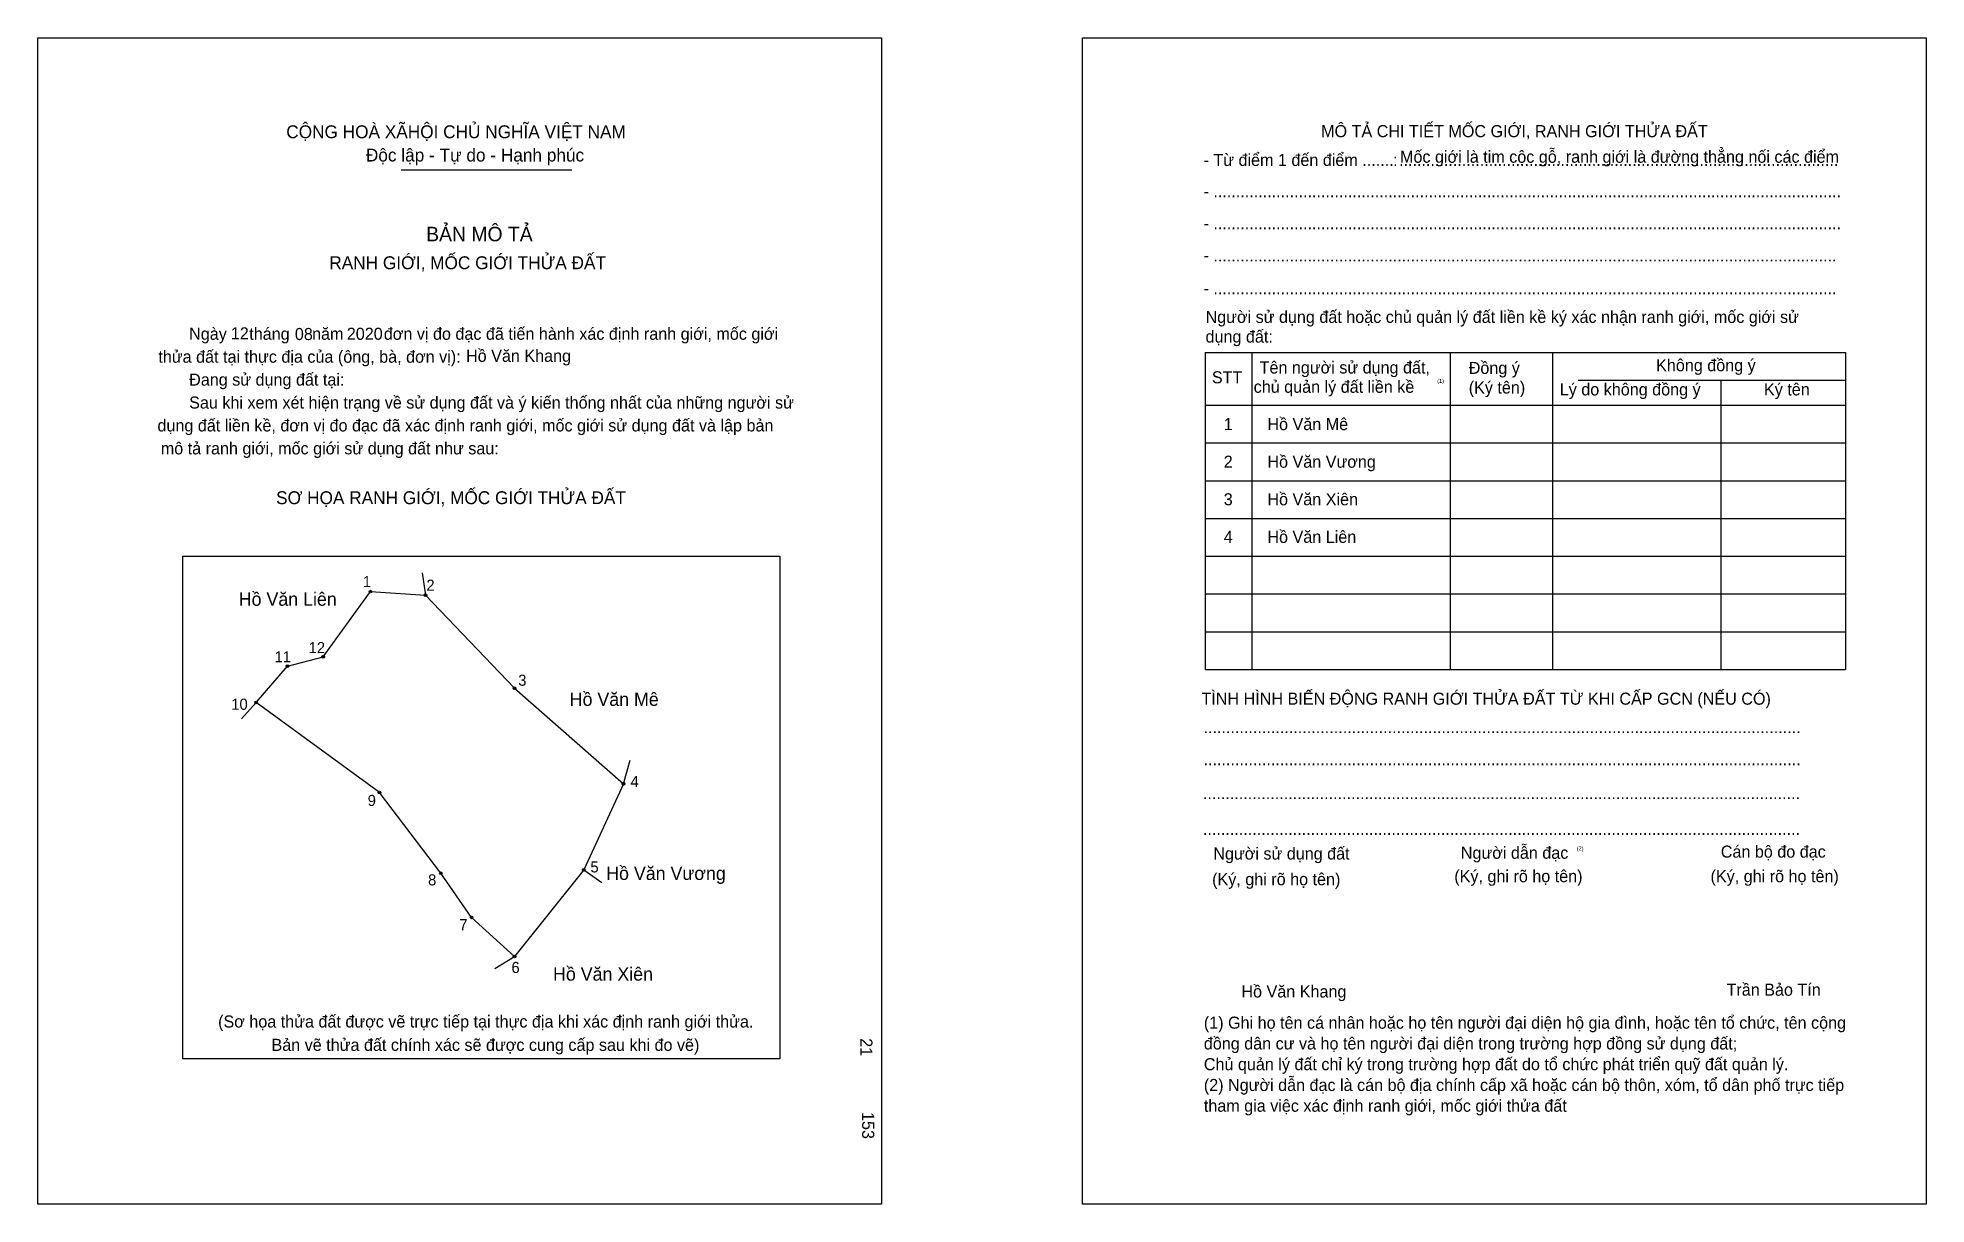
# Model space of a CAD drawing. Extents: x 549068 to 549735, y 1825213 to 1825625.
import ezdxf

# ---------------------------------------------------------------- set-up
doc = ezdxf.new("R2010")
doc.units = 0
for name, color, linetype in [('bmtKhungInTrang1', 7, 'Continuous'), ('bmtKhungInTrang2', 7, 'Continuous'), ('bmtNoiDung', 7, 'Continuous'), ('bmtTemplate', 7, 'Continuous'), ('CanhThua', 7, 'Continuous'), ('MocDinhThua', 7, 'Continuous'), ('RauThua', 7, 'Continuous'), ('SoHieuDinhThua', 7, 'Continuous'), ('TenChuLanCan', 7, 'Continuous')]:
    doc.layers.add(name, color=color, linetype=linetype)

msp = doc.modelspace()

# ---------------------------------------------------------------- linework, layer by layer
at = {"layer": 'bmtKhungInTrang1'}
msp.add_lwpolyline([(549068.38, 1825624.86), (549366.31, 1825624.86), (549366.31, 1825212.8), (549068.38, 1825212.8)], close=True, dxfattribs=at)
at = {"layer": 'bmtKhungInTrang2'}
msp.add_lwpolyline([(549437.36, 1825624.86), (549735.28, 1825624.86), (549735.28, 1825212.8), (549437.36, 1825212.8)], close=True, dxfattribs=at)
at = {"layer": 'bmtTemplate'}
for p, q in [((549196.77, 1825578.16), (549257.02, 1825578.16)), ((549497.12, 1825513.72), (549497.12, 1825401.7)), ((549567.21, 1825513.72), (549567.21, 1825401.7)), ((549603.26, 1825513.85), (549603.26, 1825401.7)), ((549706.76, 1825513.72), (549706.76, 1825401.7)), ((549612.41, 1825503.85), (549706.76, 1825503.85)), ((549480.78, 1825495.05), (549706.76, 1825495.05)), ((549480.78, 1825481.71), (549706.76, 1825481.71)), ((549480.78, 1825468.38), (549706.76, 1825468.38)), ((549480.78, 1825455.04), (549706.76, 1825455.04)), ((549480.78, 1825441.71), (549706.76, 1825441.71)), ((549480.78, 1825428.37), (549706.76, 1825428.37)), ((549480.78, 1825415.03), (549706.76, 1825415.03)), ((549480.78, 1825401.7), (549706.76, 1825401.7))]:
    msp.add_line(p, q, dxfattribs=at)
for points in [[(549480.64, 1825513.72), (549706.76, 1825513.72)], [(549480.64, 1825513.72), (549480.64, 1825401.7)], [(549662.77, 1825503.72), (549662.77, 1825401.7)]]:
    msp.add_lwpolyline(points, dxfattribs=at)
msp.add_lwpolyline([(549119.64, 1825264.12), (549119.64, 1825441.69), (549330.45, 1825441.69), (549330.45, 1825264.12)], close=True, dxfattribs=at)
at = {"layer": 'CanhThua'}
for p, q in [((549169.14, 1825406.2), (549185.84, 1825429.2)), ((549185.84, 1825429.2), (549205.33, 1825427.92)), ((549205.33, 1825427.92), (549236.74, 1825395.07)), ((549145.47, 1825390.09), (549156.6, 1825402.86)), ((549156.6, 1825402.86), (549169.14, 1825406.2)), ((549236.74, 1825395.07), (549275.26, 1825361.32)), ((549189.03, 1825358.24), (549145.47, 1825390.09)), ((549275.26, 1825361.32), (549261.17, 1825330.95)), ((549210.78, 1825329.7), (549189.03, 1825358.24)), ((549221.6, 1825314.14), (549210.78, 1825329.7)), ((549261.17, 1825330.95), (549236.75, 1825300.35)), ((549236.75, 1825300.35), (549221.6, 1825314.14))]:
    msp.add_line(p, q, dxfattribs=at)
at = {"layer": 'MocDinhThua'}
for centre in [(549185.84, 1825429.2), (549205.33, 1825427.92), (549156.6, 1825402.86), (549169.14, 1825406.2), (549236.74, 1825395.07), (549145.47, 1825390.09), (549275.26, 1825361.32), (549189.03, 1825358.24), (549210.78, 1825329.7), (549261.17, 1825330.95), (549221.6, 1825314.14), (549236.75, 1825300.35)]:
    msp.add_circle(centre, 0.47, dxfattribs=at)
at = {"layer": 'RauThua'}
for p, q in [((549204.15, 1825435.85), (549205.33, 1825427.92)), ((549140.34, 1825384.22), (549145.47, 1825390.09)), ((549275.26, 1825361.32), (549277.61, 1825369.67)), ((549261.17, 1825330.95), (549267.57, 1825326.51)), ((549261.17, 1825330.95), (549267.57, 1825326.51)), ((549229.82, 1825296.06), (549236.75, 1825300.35))]:
    msp.add_line(p, q, dxfattribs=at)

# ---------------------------------------------------------------- texts
at = {"layer": 'bmtNoiDung'}
for s, height, p in [('12', 4.263, (549136.56, 1825518.31)), ('08', 4.263, (549159.17, 1825518.08)), ('2020', 4.263, (549177.51, 1825518.17)), ('Hồ Văn Khang', 4.2628, (549219.62, 1825510.38)), ('1', 4.26, (549487.2, 1825486.25)), ('Hồ Văn Mê ', 4.263, (549502.62, 1825486.25)), ('2', 4.26, (549487.2, 1825472.98)), ('Hồ Văn Vương ', 4.2628, (549502.62, 1825472.98)), ('3', 4.26, (549487.2, 1825459.7)), ('Hồ Văn Xiên ', 4.2628, (549502.62, 1825459.7)), ('4', 4.26, (549487.2, 1825446.43)), ('Hồ Văn Liên ', 4.2628, (549502.62, 1825446.43)), ('Hồ Văn Khang', 4.2628, (549493.44, 1825285.83))]:
    msp.add_text(s, height=height, dxfattribs=at).set_placement(p)
for s, p in [('21', (549358.89, 1825271.45)), ('153', (549359.5, 1825245.37))]:
    msp.add_text(s, height=4.263, rotation=270, dxfattribs=at).set_placement(p)
at = {"layer": 'bmtTemplate'}
for s, height, p in [('CỘNG HOÀ XÃHỘI CHỦ NGHĨA VIỆT NAM', 4.547, (549156.14, 1825589.38)), ('MÔ TẢ CHI TIẾT MỐC GIỚI, RANH GIỚI THỬA ĐẤT', 4.2611, (549521.59, 1825589.74)), ('Độc lập - Tự do - Hạnh phúc', 4.547, (549184.26, 1825581.15)), ('- Từ điểm 1 đến điểm .......', 4.2611, (549480.06, 1825579.58)), (':', 4.26, (549547.01, 1825579.58)), ('Mốc giới là tim cộc gỗ, ranh giới là đường thẳng nối các điểm', 4.2611, (549549.46, 1825580.71)), ('..................................................................................................', 4.2611, (549549.11, 1825579.58)), ('- ............................................................................................................................................', 4.26115, (549480.06, 1825568.53)), ('BẢN MÔ TẢ', 5.115, (549205.54, 1825552.97)), ('- ............................................................................................................................................', 4.26115, (549480.06, 1825557.2)), ('RANH GIỚI, MỐC GIỚI THỬA ĐẤT', 4.547, (549171.34, 1825543.11)), ('- ...........................................................................................................................................', 4.26115, (549480.06, 1825545.86)), ('- ...........................................................................................................................................', 4.26115, (549480.06, 1825534.26)), ('Người sử dụng đất hoặc chủ quản lý đất liền kề ký xác nhận ranh giới, mốc giới sử', 4.2611, (549480.78, 1825524.13)), ('Ngày     tháng     năm         đơn vị đo đạc đã tiến hành xác định ranh giới, mốc giới ', 4.2628, (549121.84, 1825518.17)), ('dụng đất:', 4.261, (549480.78, 1825517.19)), ('thửa đất tại thực địa của (ông, bà, đơn vị):', 4.2628, (549110.97, 1825510.07)), ('Tên người sử dụng đất,', 4.2611, (549499.87, 1825506.26)), ('Đồng ý', 4.261, (549573.72, 1825506.12)), ('Không đồng ý', 4.2611, (549639.9, 1825507.06)), ('Đang sử dụng đất tại:', 4.2628, (549121.84, 1825501.98)), ('STT', 4.261, (549483.01, 1825502.79)), ('chủ quản lý đất liền kề', 4.2611, (549497.78, 1825499.44)), ('(1)', 1.421, (549562.59, 1825502.94)), ('(Ký tên)', 4.261, (549573.72, 1825499.19)), ('Lý do không đồng ý', 4.2611, (549605.87, 1825498.52)), ('Ký tên', 4.261, (549677.98, 1825498.52)), ('Sau khi xem xét hiện trạng về sử dụng đất và ý kiến thống nhất của những người sử ', 4.2628, (549121.84, 1825493.88)), ('dụng đất liền kề, đơn vị đo đạc đã xác định ranh giới, mốc giới sử dụng đất và lập bản', 4.2628, (549110.65, 1825485.79)), ('mô tả ranh giới, mốc giới sử dụng đất như sau:', 4.2628, (549111.83, 1825477.69)), ('SƠ HỌA RANH GIỚI, MỐC GIỚI THỬA ĐẤT', 4.547, (549152.55, 1825460.11)), ('TÌNH HÌNH BIẾN ĐỘNG RANH GIỚI THỬA ĐẤT TỪ KHI CẤP GCN (NẾU CÓ)', 4.2611, (549479.34, 1825389.26)), ('.....................................................................................................................................', 4.26754, (549480.06, 1825379.23)), ('.....................................................................................................................................', 4.26754, (549480.06, 1825367.9)), ('.....................................................................................................................................', 4.26754, (549479.84, 1825355.9)), ('.....................................................................................................................................', 4.26754, (549479.84, 1825343.23)), ('Người sử dụng đất', 4.2611, (549483.53, 1825334.56)), ('Người dẫn đạc', 4.2611, (549570.93, 1825334.83)), ('(2)', 1.421, (549611.86, 1825337.77)), ('Cán bộ đo đạc', 4.2611, (549662.73, 1825335.23)), ('(Ký, ghi rõ họ tên)', 4.2611, (549483.1, 1825325.49)), ('(Ký, ghi rõ họ tên)', 4.2611, (549568.62, 1825326.56)), ('(Ký, ghi rõ họ tên)', 4.2611, (549659.11, 1825326.56)), ('Trần Bảo Tín', 4.2611, (549664.76, 1825286.46)), ('(Sơ họa thửa đất được vẽ trực tiếp tại thực địa khi xác định ranh giới thửa.', 4.2628, (549132.07, 1825275.22)), ('(1) Ghi họ tên cá nhân hoặc họ tên người đại diện hộ gia đình, hoặc tên tổ chức, tên cộng', 4.2611, (549480.18, 1825274.81)), ('Bản vẽ thửa đất chính xác sẽ được cung cấp sau khi đo vẽ)', 4.2628, (549150.92, 1825266.97)), ('đồng dân cư và họ tên người đại diện trong trường hợp đồng sử dụng đất;', 4.2611, (549480.18, 1825267.47)), ('Chủ quản lý đất chỉ ký trong trường hợp đất do tổ chức phát triển quỹ đất quản lý.', 4.2611, (549480.18, 1825260.14)), ('(2) Người dẫn đạc là cán bộ địa chính cấp xã hoặc cán bộ thôn, xóm, tổ dân phố trực tiếp', 4.2611, (549480.18, 1825252.8)), ('tham gia việc xác định ranh giới, mốc giới thửa đất', 4.2611, (549480.18, 1825245.47))]:
    msp.add_text(s, height=height, dxfattribs=at).set_placement(p)
at = {"layer": 'SoHieuDinhThua'}
for s, height, p in [('1', 3.92, (549183.16, 1825430.79)), ('2', 3.92, (549205.61, 1825429.51)), ('11', 3.918, (549151.99, 1825404.23)), ('12', 3.918, (549164.02, 1825407.47)), ('3', 3.92, (549238.05, 1825395.95)), ('10', 3.918, (549136.71, 1825387.48)), ('4', 3.92, (549277.7, 1825360.17)), ('9', 3.92, (549184.89, 1825353.48)), ('5', 3.92, (549263.54, 1825330.01)), ('8', 3.92, (549206.21, 1825325.43)), ('7', 3.92, (549217.25, 1825309.6)), ('6', 3.92, (549235.66, 1825294.48))]:
    msp.add_text(s, height=height, dxfattribs=at).set_placement(p)
at = {"layer": 'TenChuLanCan'}
for s, height, p in [('Hồ Văn Liên', 4.7015, (549139.36, 1825424.21)), ('Hồ Văn Mê', 4.702, (549256.23, 1825388.83)), ('Hồ Văn Vương', 4.7015, (549269.12, 1825327.35)), ('Hồ Văn Xiên', 4.7015, (549250.35, 1825291.78))]:
    msp.add_text(s, height=height, dxfattribs=at).set_placement(p)

doc.saveas('drawing.dxf')
